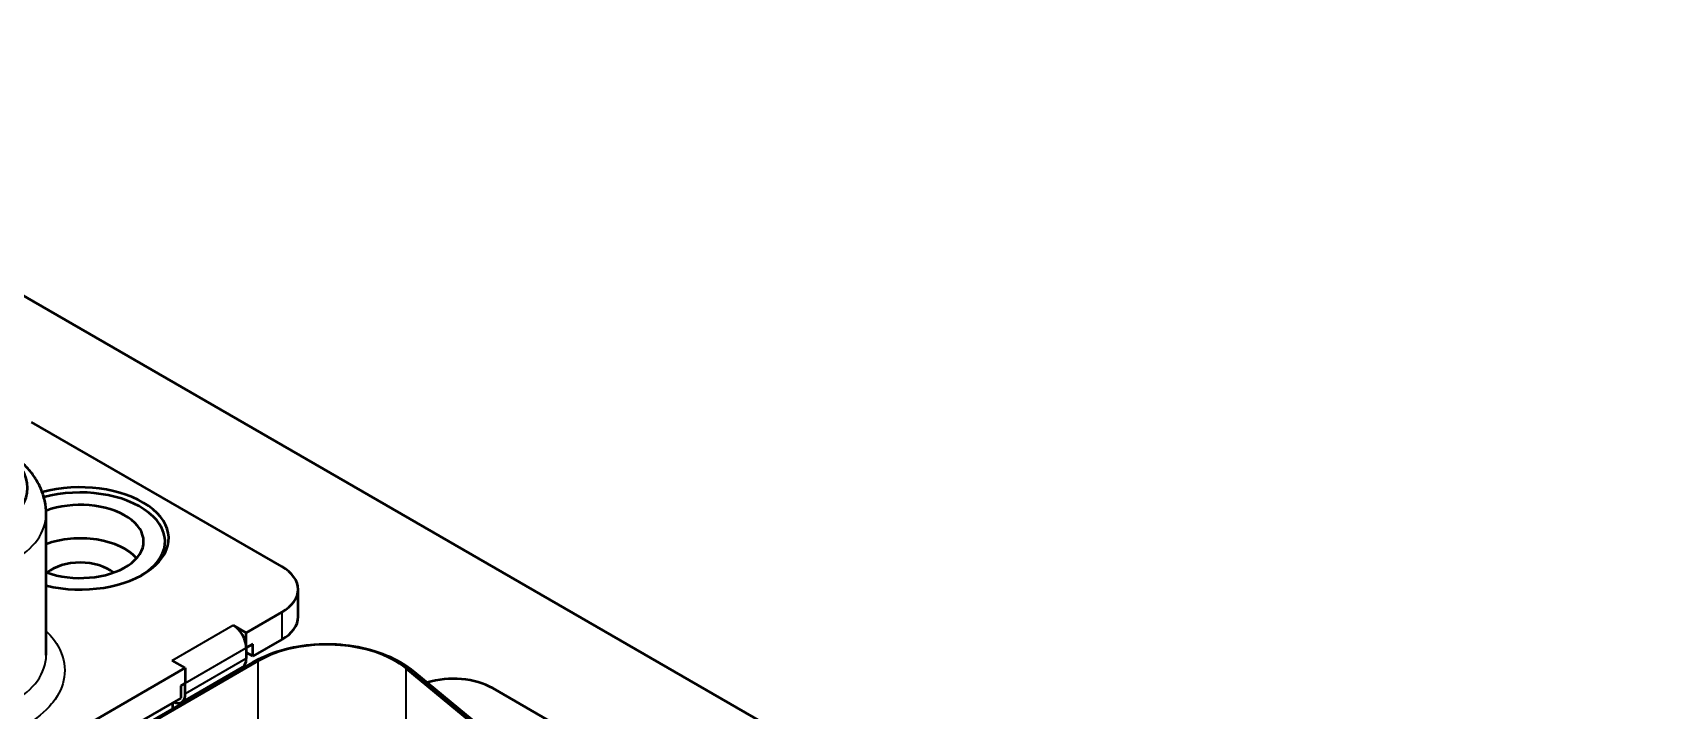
# Model space of a CAD drawing. Header units: millimetres. Extents: x 845 to 2568, y -211 to 570.
# Drawn here: x 1533.04 to 1576.85, y 438.36 to 456.54 of the extents above; entities that cross this region are included whole.
import ezdxf

# ---------------------------------------------------------------- set-up
doc = ezdxf.new("R2010")
doc.units = ezdxf.units.MM
doc.header["$LTSCALE"] = 2
doc.layers.add('외형선(ISO)', color=7, linetype='Continuous', lineweight=50)
doc.layers.add('좁은 외형선(ISO)', color=7, linetype='Continuous', lineweight=35)

msp = doc.modelspace()

# ---------------------------------------------------------------- linework, layer by layer
at = {"layer": '외형선(ISO)'}
for p, q in [((1593.1165, 414.6589), (1437.553, 504.4735)), ((1539.73, 442.2156), (1533.0125, 446.094)), ((1533.405, 439.836), (1533.405, 443.6196)), ((1540.1693, 440.8684), (1540.1693, 441.6033)), ((1538.7754, 440.4398), (1539.73, 440.9909)), ((1538.4218, 440.6439), (1538.7754, 440.4398)), ((1538.7754, 440.0315), (1538.7754, 440.4398)), ((1538.9522, 440.1336), (1538.7754, 440.0315)), ((1538.7754, 440.0315), (1538.7754, 439.7457)), ((1538.9522, 439.807), (1538.7754, 439.909)), ((1539.73, 440.256), (1538.9522, 439.807)), ((1538.9522, 439.807), (1538.9522, 440.1336)), ((1522.664, 431.1378), (1537.1384, 439.4947)), ((1530.674, 434.8628), (1538.9471, 439.6393)), ((1530.8204, 434.908), (1539.0936, 439.6845)), ((1537.1384, 439.4947), (1536.7849, 439.6988)), ((1537.0349, 438.5718), (1538.6718, 439.5168)), ((1537.1384, 439.4947), (1537.1384, 439.0864)), ((1543.0619, 439.4841), (1544.8091, 438.0434)), ((1537.1384, 439.0864), (1537.0147, 439.015)), ((1537.0147, 439.015), (1537.0147, 438.6884)), ((1537.1384, 438.8006), (1537.1384, 439.0864)), ((1545.0357, 437.9422), (1543.2884, 439.3829)), ((1537.0147, 438.6884), (1522.7877, 430.4744)), ((1536.8045, 438.4023), (1536.8045, 438.567)), ((1552.1043, 435.0713), (1545.3868, 438.9497))]:
    msp.add_line(p, q, dxfattribs=at)
for centre, major_axis, start_param, end_param in [((1530.305, 444.3267), (2.6, 0), 5.4977871, 6.8940505), ((1534.3206, 442.9709), (2.375, 0), 4.3166013, 8.297979), ((1534.3206, 442.8892), (2.275, 0), 5.5195305, 8.298126), ((1534.3206, 442.8892), (1.7, 0), 4.1435962, 8.4246541), ((1534.3206, 441.9911), (-1.7, 0), 3.616819, 5.2811817), ((1534.3206, 441.6988), (-1.08, 0), 3.7451263, 5.6796516), ((1538.6693, 441.6033), (1.5, 0), 5.4977871, 7.0685835), ((1538.6693, 440.8684), (1.5, 0), 5.4977871, 6.2831853), ((1538.4218, 440.2356), (-0.25, 0.433), 3.9269908, 5.4977871), ((1540.9321, 438.6231), (2.6, 0), 0.6108652, 2.3561945), ((1538.4218, 439.9499), (0.25, -0.433), 0, 0.7853982), ((1544.3262, 438.3373), (-1.5, 0), 3.9269908, 5.1970848), ((1536.7849, 439.0048), (0.25, -0.433), 5.6035746, 7.0685835)]:
    msp.add_ellipse(centre, major_axis=major_axis, ratio=0.5773503, start_param=start_param, end_param=end_param, dxfattribs=at)
for points, knots in [([(1533.405, 443.6196), (1533.405, 443.7395), (1533.3921, 443.8594), (1533.3428, 444.0914), (1533.3064, 444.2035), (1533.2149, 444.4152), (1533.1599, 444.5149), (1533.0365, 444.7006), (1532.968, 444.7866), (1532.8214, 444.9458), (1532.7432, 445.0191), (1532.6614, 445.0866)], [5.49778714, 5.49778714, 5.49778714, 5.49778714, 5.61996019, 5.61996019, 5.74213324, 5.74213324, 5.86430629, 5.86430629, 5.98647933, 5.98647933, 6.10865238, 6.10865238, 6.10865238, 6.10865238]), ([(1543.2884, 439.3829), (1543.0631, 439.5688), (1542.8105, 439.7122), (1542.2634, 439.9394), (1541.9669, 440.0204), (1541.357, 440.1196), (1541.0437, 440.1375), (1540.4217, 440.1107), (1540.113, 440.066), (1539.521, 439.9119), (1539.2374, 439.8029), (1538.9662, 439.6502), (1538.9566, 439.6448), (1538.9471, 439.6393)], [6.1086524, 6.1086524, 6.1086524, 6.1086524, 6.4449496, 6.4449496, 6.7940155, 6.7940155, 7.1430813, 7.1430813, 7.4921472, 7.4921472, 7.841213, 7.841213, 7.8539816, 7.8539816, 7.8539816, 7.8539816])]:
    msp.add_open_spline(points, degree=3, knots=knots, dxfattribs=at)
at = {"layer": '좁은 외형선(ISO)'}
for p, q in [((1539.73, 440.9909), (1539.73, 440.256)), ((1536.7849, 439.6988), (1538.4218, 440.6439)), ((1537.1384, 439.0864), (1538.7754, 440.0315)), ((1538.7754, 439.7457), (1537.1384, 438.8006)), ((1539.0936, 436.6276), (1539.0936, 439.6845)), ((1543.0619, 435.2803), (1543.0619, 439.4841))]:
    msp.add_line(p, q, dxfattribs=at)
for centre, major_axis, ratio, start_param, end_param in [((1530.305, 443.6196), (3.1, 0), 0.5773503, 5.4977871, 6.2831853), ((1530.305, 439.836), (3.1, 0), 0.5773503, 5.4977871, 6.2831853), ((1539.4471, 438.7733), (-0.5, 0.866), 0.5773503, 6.0213859, 6.2831853), ((1542.6523, 438.6114), (0.6362, 0.7715), 0.6688348, 0, 0.3656889)]:
    msp.add_ellipse(centre, major_axis=major_axis, ratio=ratio, start_param=start_param, end_param=end_param, dxfattribs=at)
msp.add_open_spline([(1533.4051, 440.4844), (1533.5515, 440.3415), (1533.6666, 440.19), (1533.7504, 440.0301), (1533.7578, 440.016), (1533.7645, 440.0028), (1533.7719, 439.9876), (1533.8894, 439.745), (1533.9292, 439.4976), (1533.8912, 439.2466), (1533.8556, 439.0112), (1533.7535, 438.7863), (1533.5853, 438.5715), (1533.5741, 438.5572), (1533.5618, 438.542), (1533.5508, 438.5287), (1533.3738, 438.3158), (1533.1405, 438.1255), (1532.8505, 437.958)], degree=3, knots=[0.05708666, 0.05708666, 0.05708666, 0.05708666, 0.234375, 0.234375, 0.234375, 0.25, 0.25, 0.25, 0.5, 0.5, 0.5, 0.734375, 0.734375, 0.734375, 0.75, 0.75, 0.75, 1, 1, 1, 1], dxfattribs=at)

doc.saveas('drawing.dxf')
